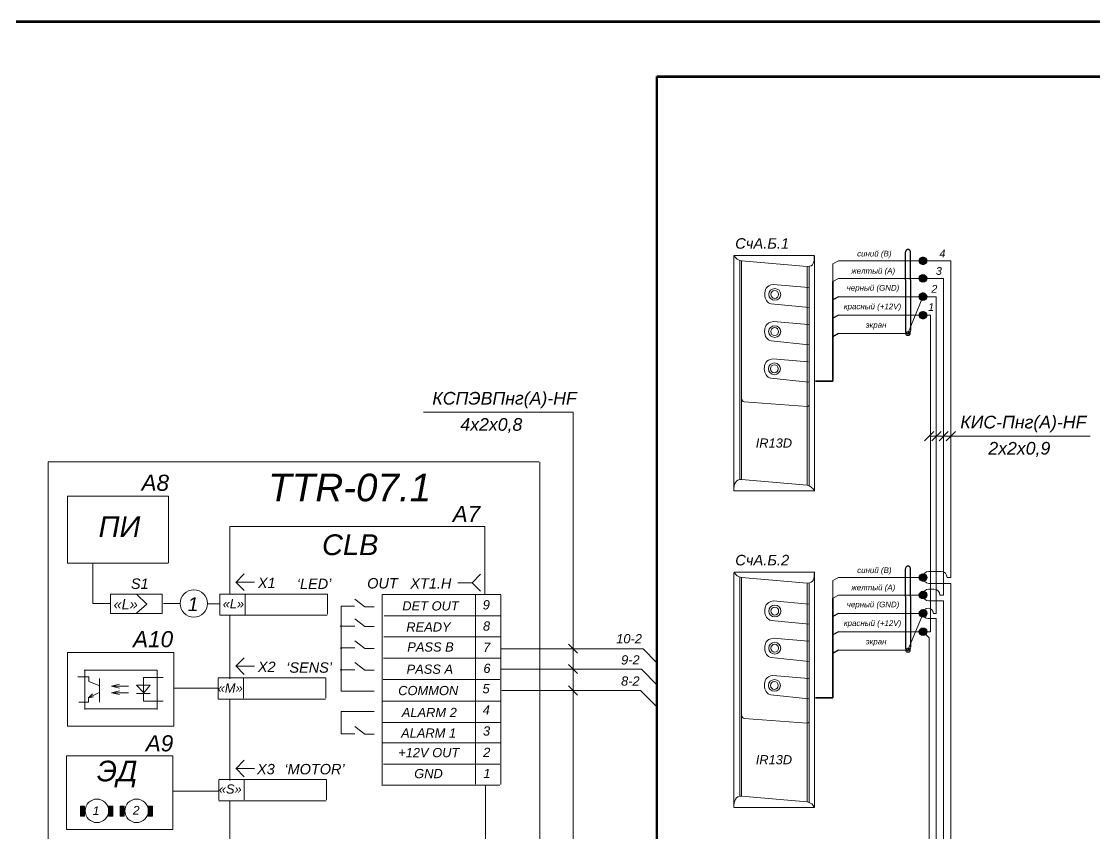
# Model space of a CAD drawing. Header units: millimetres. Extents: x -197802 to 287448, y -91833 to 122858.
# Drawn here: x 59158 to 84015, y 104050 to 122849 of the extents above; entities that cross this region are included whole.
import ezdxf

# ---------------------------------------------------------------- set-up
doc = ezdxf.new("R2010")
doc.units = ezdxf.units.MM
doc.linetypes.add('IMPORT-IMPORT-DASHED', pattern=[19.05, 12.7, -6.35])
doc.layers.add('СКУД', color=7, linetype='Continuous')
doc.styles.get("Standard").update_dxf_attribs({"font": 'arial.ttf'})

msp = doc.modelspace()

# ---------------------------------------------------------------- hatches: boundary and pattern name
at = {"layer": 'СКУД', "lineweight": 18, "true_color": 0x000000}
h = msp.add_hatch(dxfattribs=at)
h.set_pattern_fill('ANGLE', color=18, scale=0.8)
h.set_pattern_definition([(0, (59578.591, 153380.313), (0, 5.588), [4.064, -1.524]), (90, (59578.591, 153380.313), (-5.588, 3e-16), [4.064, -1.524])])
h.paths.add_polyline_path([(79954, 117308), (80041, 117308), (80128, 117308, -0.999967)])
h.paths.add_polyline_path([(80041, 117395, -0.414214), (80128, 117308), (80041, 117308)])
h.paths.add_polyline_path([(80041, 117395), (80041, 117308), (79954, 117308, -0.414233)])
h = msp.add_hatch(dxfattribs=at)
h.set_pattern_fill('ANGLE', color=18, scale=0.8)
h.set_pattern_definition([(0, (59578.591, 152974.0676), (0, 5.588), [4.064, -1.524]), (90, (59578.591, 152974.0676), (-5.588, 3e-16), [4.064, -1.524])])
h.paths.add_polyline_path([(79954, 116901), (80041, 116901), (80128, 116901, -0.999967)])
h.paths.add_polyline_path([(80041, 116989, -0.414214), (80128, 116901), (80041, 116901)])
h.paths.add_polyline_path([(80041, 116989), (80041, 116901), (79954, 116901, -0.414233)])
h = msp.add_hatch(dxfattribs=at)
h.set_pattern_fill('ANGLE', color=18, scale=0.8)
h.set_pattern_definition([(0, (59578.591, 152550.301), (0, 5.588), [4.064, -1.524]), (90, (59578.591, 152550.301), (-5.588, 3e-16), [4.064, -1.524])])
h.paths.add_polyline_path([(79954, 116478), (80041, 116478), (80128, 116478, -0.999967)])
h.paths.add_polyline_path([(80041, 116565, -0.414214), (80128, 116478), (80041, 116478)])
h.paths.add_polyline_path([(80041, 116565), (80041, 116478), (79954, 116478, -0.414233)])
h = msp.add_hatch(dxfattribs=at)
h.set_pattern_fill('ANGLE', color=18, scale=0.8)
h.set_pattern_definition([(0, (59578.591, 152122.761), (0, 5.588), [4.064, -1.524]), (90, (59578.591, 152122.761), (-5.588, 3e-16), [4.064, -1.524])])
h.paths.add_polyline_path([(79954, 116050), (80041, 116050), (80128, 116050, -0.999967)])
h.paths.add_polyline_path([(80041, 116137, -0.414214), (80128, 116050), (80041, 116050)])
h.paths.add_polyline_path([(80041, 116137), (80041, 116050), (79954, 116050, -0.414233)])
h = msp.add_hatch(dxfattribs=at)
h.set_pattern_fill('ANGLE', color=18, scale=0.8)
h.set_pattern_definition([(0, (48267.4876, 146049.8956), (0, 5.588), [4.064, -1.524]), (90, (48267.4876, 146049.8956), (-5.588, 3e-16), [4.064, -1.524])])
h.paths.add_polyline_path([(79955, 109977), (80042, 109977), (80129, 109977, -0.999967)])
h.paths.add_polyline_path([(80042, 110064, -0.414214), (80129, 109977), (80042, 109977)])
h.paths.add_polyline_path([(80042, 110064), (80042, 109977), (79955, 109977, -0.414233)])
h = msp.add_hatch(dxfattribs=at)
h.set_pattern_fill('ANGLE', color=18, scale=0.8)
h.set_pattern_definition([(0, (48267.4876, 145643.6504), (0, 5.588), [4.064, -1.524]), (90, (48267.4876, 145643.6504), (-5.588, 3e-16), [4.064, -1.524])])
h.paths.add_polyline_path([(79955, 109571), (80042, 109571), (80129, 109571, -0.999967)])
h.paths.add_polyline_path([(80042, 109658, -0.414214), (80129, 109571), (80042, 109571)])
h.paths.add_polyline_path([(80042, 109658), (80042, 109571), (79955, 109571, -0.414233)])
h = msp.add_hatch(dxfattribs=at)
h.set_pattern_fill('ANGLE', color=18, scale=0.8)
h.set_pattern_definition([(0, (48267.4876, 145219.8835), (0, 5.588), [4.064, -1.524]), (90, (48267.4876, 145219.8835), (-5.588, 3e-16), [4.064, -1.524])])
h.paths.add_polyline_path([(79955, 109147), (80042, 109147), (80129, 109147, -0.999967)])
h.paths.add_polyline_path([(80042, 109234, -0.414214), (80129, 109147), (80042, 109147)])
h.paths.add_polyline_path([(80042, 109234), (80042, 109147), (79955, 109147, -0.414233)])
h = msp.add_hatch(dxfattribs=at)
h.set_pattern_fill('ANGLE', color=18, scale=0.8)
h.set_pattern_definition([(0, (48267.4876, 144792.344), (0, 5.588), [4.064, -1.524]), (90, (48267.4876, 144792.344), (-5.588, 3e-16), [4.064, -1.524])])
h.paths.add_polyline_path([(79955, 108720), (80042, 108720), (80129, 108720, -0.999967)])
h.paths.add_polyline_path([(80042, 108807, -0.414214), (80129, 108720), (80042, 108720)])
h.paths.add_polyline_path([(80042, 108807), (80042, 108720), (79955, 108720, -0.414233)])
h = msp.add_hatch(color=18, dxfattribs=at)
h.dxf.hatch_style = 2
h.paths.add_polyline_path([(60622, 104452), (60523, 104452), (60523, 104685), (60622, 104685)])
h = msp.add_hatch(color=18, dxfattribs=at)
h.dxf.hatch_style = 2
h.paths.add_polyline_path([(61271, 104452), (61173, 104452), (61173, 104685), (61271, 104685)])
h = msp.add_hatch(color=18, dxfattribs=at)
h.dxf.hatch_style = 2
h.paths.add_polyline_path([(61540, 104452), (61442, 104452), (61442, 104685), (61540, 104685)])
h = msp.add_hatch(color=18, dxfattribs=at)
h.dxf.hatch_style = 2
h.paths.add_polyline_path([(62190, 104452), (62092, 104452), (62092, 104685), (62190, 104685)])

# ---------------------------------------------------------------- linework, layer by layer
at = {"layer": 'СКУД', "color": 7, "linetype": 'IMPORT-IMPORT-DASHED'}
for p, q in [((79634, 117245), (79634, 117507)), ((79752, 117242), (79752, 117504)), ((79634, 116866), (79634, 117245)), ((79752, 116866), (79752, 117242)), ((79634, 115845), (79634, 115685)), ((79752, 115845), (79752, 115699)), ((79752, 115699), (79752, 115695)), ((79635, 109915), (79635, 110177)), ((79753, 109912), (79753, 110173)), ((79635, 109536), (79635, 109915)), ((79753, 109535), (79753, 109912)), ((79635, 108515), (79635, 108355)), ((79753, 108515), (79753, 108368)), ((79753, 108368), (79753, 108365))]:
    msp.add_line(p, q, dxfattribs=at)
at = {"layer": 'СКУД', "color": 5, "lineweight": 18}
for p, q in [((78085, 117308), (77952, 117235)), ((78085, 117308), (77952, 117235)), ((77952, 117235), (77952, 116860)), ((77952, 117235), (77952, 116860)), ((77952, 117202), (77952, 116828)), ((80041, 117308), (78085, 117308)), ((80041, 117308), (80683, 117308)), ((80683, 117308), (80683, 117105)), ((80683, 117105), (80683, 110918)), ((78086, 109977), (77953, 109904)), ((78086, 109977), (77953, 109904)), ((80042, 109977), (78086, 109977)), ((80180, 110115), (80462, 110115)), ((80600, 109977), (80683, 109977)), ((80180, 109841), (80462, 109841)), ((80684, 109774), (80684, 99597))]:
    msp.add_line(p, q, dxfattribs=at)
at = {"layer": 'СКУД', "color": 40, "lineweight": 18, "true_color": 0xf8d731}
for p, q in [((78085, 116901), (77952, 116828)), ((79858, 116901), (80041, 116901)), ((80180, 109709), (80295, 109709)), ((78086, 109571), (77953, 109498)), ((79859, 109571), (80042, 109571)), ((80180, 109434), (80462, 109434)), ((80433, 109571), (80517, 109571)), ((80462, 109434), (80517, 109434)), ((80517, 109434), (80517, 109430)), ((80517, 109430), (80517, 100026))]:
    msp.add_line(p, q, dxfattribs=at)
at = {"layer": 'СКУД', "color": 18, "true_color": 0x000000}
for p, q in [((78085, 116478), (77952, 116405)), ((78086, 109147), (77953, 109074))]:
    msp.add_line(p, q, dxfattribs=at)
at = {"layer": 'СКУД', "color": 18, "lineweight": 18, "true_color": 0x000000}
for p, q in [((78085, 116478), (77952, 116405)), ((80041, 116478), (78085, 116478)), ((71936, 113801), (68468, 113801)), ((71936, 109666), (71936, 113801)), ((80289, 113355), (80077, 113143)), ((80460, 113355), (80248, 113143)), ((80627, 113355), (80415, 113143)), ((80794, 113355), (80582, 113143)), ((80183, 113249), (81597, 113249)), ((81597, 113249), (83008, 113249)), ((82503, 113249), (83914, 113249)), ((71936, 109300), (71936, 109666)), ((63755, 109583), (63755, 109592)), ((71936, 98198), (71936, 109300)), ((78086, 109147), (77953, 109074)), ((80042, 109147), (78086, 109147)), ((63755, 109112), (63755, 109102)), ((63755, 109102), (63757, 109102)), ((64339, 109122), (64339, 109102)), ((71830, 108434), (72042, 108222)), ((71830, 107963), (72042, 107751)), ((71830, 107465), (72042, 107252))]:
    msp.add_line(p, q, dxfattribs=at)
at = {"layer": 'СКУД', "color": 7, "lineweight": 18}
for p, q in [((80041, 116478), (79692, 115623)), ((77953, 109872), (77953, 109498)), ((80042, 109147), (79693, 108292))]:
    msp.add_line(p, q, dxfattribs=at)
at = {"layer": 'СКУД', "color": 241, "lineweight": 18, "true_color": 0xf7abae}
for p, q in [((80349, 116336), (80349, 111252)), ((80349, 111252), (80349, 109147)), ((80349, 109147), (80282, 109147)), ((80162, 109027), (80350, 109027)), ((80350, 109027), (80350, 109006)), ((80350, 109006), (80350, 100477))]:
    msp.add_line(p, q, dxfattribs=at)
at = {"layer": 'СКУД', "color": 1}
for p, q in [((78085, 116050), (77952, 115977)), ((78086, 108720), (77953, 108647))]:
    msp.add_line(p, q, dxfattribs=at)
at = {"layer": 'СКУД', "color": 1, "lineweight": 18}
for p, q in [((80041, 116050), (79858, 116050)), ((80041, 116050), (80212, 116050)), ((80212, 116050), (80212, 115909)), ((80212, 111419), (80212, 115909)), ((80212, 108720), (80212, 111419)), ((80042, 108720), (79859, 108720)), ((80042, 108720), (80212, 108720)), ((80183, 108578), (80183, 100898))]:
    msp.add_line(p, q, dxfattribs=at)
at = {"layer": 'СКУД', "color": 7}
for p, q in [((78085, 115623), (77952, 115549)), ((78086, 108292), (77953, 108219))]:
    msp.add_line(p, q, dxfattribs=at)
at = {"layer": 'СКУД', "lineweight": 53}
for points in [[(48606, 122849), (100075, 122849), (100075, 115774)], [(73879, 121575), (96928, 121575)]]:
    msp.add_lwpolyline(points, dxfattribs=at)
at = {"layer": 'СКУД', "color": 7, "lineweight": 50}
msp.add_lwpolyline([(73879, 98990), (73879, 121575)], dxfattribs=at)
at = {"layer": 'СКУД', "color": 7, "lineweight": 18}
for points in [[(75662, 111987), (75662, 117419)], [(77526, 117430), (75663, 117430)], [(77528, 111979), (77528, 117426)], [(75795, 112254), (75795, 117315)], [(75840, 112247), (75840, 117307)], [(77357, 117176), (75840, 117307)], [(77357, 112113), (77357, 117159)], [(77401, 112105), (77401, 117166)], [(77394, 116692), (76572, 116763)], [(77401, 116224), (76524, 116313)], [(77392, 115832), (76570, 115903)], [(78085, 115623), (79692, 115623)], [(77399, 115364), (76522, 115453)], [(77385, 114970), (76563, 115040)], [(77392, 114501), (76515, 114590)], [(77357, 113934), (75900, 114046)], [(77357, 112113), (75840, 112247)], [(77526, 111981), (75663, 111981)], [(75663, 104656), (75663, 110089)], [(77528, 110100), (75664, 110100)], [(75797, 104924), (75797, 109984)], [(75841, 104916), (75841, 109977)], [(77358, 109845), (75841, 109977)], [(77529, 104649), (77529, 110096)], [(77953, 109904), (77953, 109442)], [(77358, 104782), (77358, 109828)], [(77402, 104775), (77402, 109836)], [(77395, 109362), (76573, 109433)], [(77402, 108894), (76525, 108983)], [(77393, 108502), (76572, 108572)], [(78086, 108292), (79693, 108292)], [(77401, 108033), (76523, 108122)], [(77386, 107639), (76564, 107710)], [(77393, 107171), (76516, 107260)], [(77358, 106604), (75901, 106715)], [(77358, 104782), (75841, 104916)], [(77528, 104650), (75664, 104650)]]:
    msp.add_lwpolyline(points, dxfattribs=at)
at = {"layer": 'СКУД', "color": 5, "lineweight": 18}
for points in [[(78085, 117308), (79858, 117308)], [(80683, 110918), (80683, 109977)], [(78086, 109977), (79859, 109977)], [(80600, 109977), (80683, 109977)], [(80462, 109841), (80684, 109841), (80684, 109774)]]:
    msp.add_lwpolyline(points, dxfattribs=at)
at = {"layer": 'СКУД', "color": 40, "lineweight": 18, "true_color": 0xf8d731}
for points in [[(78085, 116901), (79858, 116901)], [(80041, 116901), (80517, 116901)], [(80517, 109571), (80517, 116901), (80516, 116901)], [(78086, 109571), (79859, 109571)]]:
    msp.add_lwpolyline(points, dxfattribs=at)
at = {"layer": 'СКУД', "color": 7, "linetype": 'IMPORT-IMPORT-DASHED'}
for points in [[(79634, 116866), (79634, 115845)], [(79752, 116866), (79752, 115845)], [(79635, 109536), (79635, 108515)], [(79753, 109535), (79753, 108515)]]:
    msp.add_lwpolyline(points, dxfattribs=at)
at = {"layer": 'СКУД', "color": 7, "lineweight": 35}
for points in [[(77952, 116405), (77952, 116828)], [(77952, 116394), (77952, 114524)], [(77950, 114524), (77554, 114524)], [(77953, 109074), (77953, 109498)], [(77953, 109063), (77953, 107194)], [(77951, 107194), (77555, 107194)]]:
    msp.add_lwpolyline(points, dxfattribs=at)
at = {"layer": 'СКУД', "color": 18, "lineweight": 18, "true_color": 0x000000}
for points in [[(78085, 116478), (79858, 116478)], [(59773, 112651), (71146, 112651)], [(59773, 101378), (59773, 112651)], [(71166, 91584), (71166, 112651)], [(60224, 111860), (60224, 110311)], [(60224, 111860), (62566, 111860)], [(62566, 111860), (62566, 110311)], [(63988, 111161), (63988, 109592)], [(63988, 111161), (69892, 111161)], [(69892, 111161), (69892, 109583)], [(60224, 110311), (62547, 110311)], [(60809, 110298), (60809, 109377)], [(64316, 110058), (64120, 109862)], [(64120, 109872), (64316, 109676)], [(69794, 110053), (69598, 109857)], [(64145, 109867), (64556, 109867)], [(69264, 109857), (69598, 109857)], [(69598, 109857), (69794, 109661)], [(60809, 109377), (61204, 109377)], [(61204, 109377), (61224, 109377)], [(61204, 109377), (61224, 109377)], [(61224, 109592), (61224, 109141)], [(61224, 109592), (62419, 109592)], [(61821, 109589), (62066, 109363)], [(62419, 109592), (62419, 109141)], [(62446, 109377), (62834, 109377)], [(66237, 109592), (63752, 109592)], [(63755, 109583), (63755, 109112)], [(64339, 109592), (64339, 109122)], [(66245, 109597), (66245, 109127)], [(66881, 109476), (67109, 109298), (67327, 109298)], [(67516, 109587), (67516, 105157)], [(67524, 109583), (70264, 109583)], [(69678, 109583), (69678, 105191)], [(70261, 109573), (70261, 105181)], [(61224, 109141), (62400, 109141)], [(62066, 109363), (61821, 109148)], [(62400, 109141), (62419, 109141)], [(63466, 109367), (63755, 109367)], [(67327, 107345), (66562, 107345), (66562, 109316), (66872, 109316)], [(78086, 109147), (79859, 109147)], [(66242, 109102), (63757, 109102)], [(63988, 109102), (63988, 107632)], [(66881, 109018), (67109, 108840), (67327, 108840)], [(67558, 109092), (70259, 109092)], [(66562, 108850), (66881, 108850)], [(66881, 108513), (67109, 108335), (67327, 108335)], [(67553, 108602), (70254, 108602)], [(60224, 108240), (60224, 106534)], [(60224, 108240), (62684, 108240)], [(62684, 108240), (62684, 106534)], [(66562, 108345), (66881, 108345)], [(73558, 108328), (70264, 108328)], [(64316, 108117), (64120, 107921)], [(64120, 107931), (64316, 107735)], [(64145, 107926), (64556, 107926)], [(66881, 108009), (67109, 107831), (67327, 107831)], [(67547, 108112), (70248, 108112)], [(60461, 107679), (60716, 107679)], [(62304, 107832), (60610, 107832)], [(60626, 107832), (60626, 106922)], [(60716, 107679), (60716, 107569)], [(60967, 107636), (60967, 107087)], [(61987, 107659), (62441, 107659)], [(61987, 107659), (61987, 107110)], [(62304, 107832), (62304, 106922)], [(66198, 107652), (63713, 107652)], [(63716, 107642), (63716, 107171)], [(64299, 107652), (64299, 107181)], [(66206, 107656), (66206, 107186)], [(66562, 107842), (66881, 107842)], [(73519, 107857), (70264, 107857)], [(60716, 107569), (60971, 107471)], [(61430, 107506), (61242, 107463)], [(61430, 107416), (61242, 107463)], [(61638, 107463), (61273, 107463)], [(61826, 107487), (62139, 107487)], [(61826, 107487), (61983, 107314)], [(62139, 107487), (61983, 107299)], [(62694, 107416), (63703, 107416)], [(67537, 107612), (70238, 107612)], [(60712, 107193), (60955, 107314)], [(60712, 107193), (60806, 107283)], [(60712, 107193), (60830, 107212)], [(60712, 107087), (60712, 107193)], [(61430, 107354), (61242, 107310)], [(61430, 107267), (61242, 107310)], [(61638, 107310), (61273, 107310)], [(61826, 107295), (62143, 107295)], [(66203, 107161), (63718, 107161)], [(63988, 107161), (63988, 105279)], [(73501, 107359), (70286, 107359)], [(60489, 107087), (60712, 107087)], [(62304, 106938), (60642, 106938)], [(61987, 107110), (62441, 107110)], [(67531, 107112), (70272, 107112)], [(66881, 106355), (66562, 106355), (66562, 106872), (67327, 106872)], [(60224, 106534), (62664, 106534)], [(62664, 106534), (62684, 106534)], [(66881, 106525), (67109, 106346), (67327, 106346)], [(67531, 106622), (70271, 106622)], [(67508, 106147), (70248, 106147)], [(60204, 105848), (60204, 104142)], [(60204, 105848), (62664, 105848)], [(62664, 105848), (62664, 104142)], [(64316, 105745), (64120, 105549)], [(67542, 105657), (70243, 105657)], [(64120, 105559), (64316, 105363)], [(64145, 105554), (64556, 105554)], [(66213, 105299), (63728, 105299)], [(63731, 105289), (63731, 104819)], [(64315, 105299), (64315, 104828)], [(66221, 105304), (66221, 104833)], [(67537, 105167), (70238, 105167)], [(69911, 105152), (69911, 101392)], [(62704, 105034), (62664, 105034)], [(62704, 105034), (63713, 105034)], [(60622, 104452), (60523, 104452), (60523, 104685), (60622, 104685), (60622, 104452)], [(61271, 104452), (61173, 104452), (61173, 104685), (61271, 104685), (61271, 104452)], [(61540, 104452), (61442, 104452), (61442, 104685), (61540, 104685), (61540, 104452)], [(62190, 104452), (62092, 104452), (62092, 104685), (62190, 104685), (62190, 104452)], [(66218, 104809), (63733, 104809)], [(63988, 104809), (63988, 103113)], [(60204, 104142), (62645, 104142)], [(62645, 104142), (62664, 104142)]]:
    msp.add_lwpolyline(points, dxfattribs=at)
at = {"layer": 'СКУД', "color": 241, "lineweight": 18, "true_color": 0xf7abae}
msp.add_lwpolyline([(80041, 116478), (80349, 116478), (80349, 116336)], dxfattribs=at)
at = {"layer": 'СКУД', "color": 1, "lineweight": 18}
for points in [[(78085, 116050), (79858, 116050)], [(78086, 108720), (79859, 108720)], [(80042, 108720), (80183, 108578)]]:
    msp.add_lwpolyline(points, dxfattribs=at)
at = {"layer": 'СКУД', "color": 7, "lineweight": 20}
for points in [[(73879, 108003), (73558, 108328)], [(73879, 107491), (73519, 107856)], [(73883, 106972), (73501, 107359)]]:
    msp.add_lwpolyline(points, dxfattribs=at)
at = {"layer": 'СКУД', "color": 18, "true_color": 0x000000}
for centre in [(80041, 117308), (80041, 116901), (80041, 116478), (80041, 116050), (80042, 109977), (80042, 109571), (80042, 109147), (80042, 108720)]:
    msp.add_circle(centre, 87.1, dxfattribs=at)
at = {"layer": 'СКУД', "color": 7, "lineweight": 18}
for centre in [(80041, 117308), (80041, 116901), (80041, 116478), (80041, 116050), (80042, 109977), (80042, 109571), (80042, 109147), (80042, 108720)]:
    msp.add_circle(centre, 29.7, dxfattribs=at)
at = {"layer": 'СКУД'}
for centre in [(79692, 115623), (79693, 108292)]:
    msp.add_circle(centre, 46.6, dxfattribs=at)
at = {"layer": 'СКУД', "color": 5, "lineweight": 18}
for centre, start, end in [((80180, 109977), 90, 180), ((80180, 109978), 180, 270), ((80462, 109977), 0, 90)]:
    msp.add_arc(centre, 138, start, end, dxfattribs=at)
at = {"layer": 'СКУД', "color": 40, "lineweight": 18, "true_color": 0xf8d731}
for centre, start, end in [((80180, 109571), 90, 180), ((80295, 109571), 0, 90), ((80180, 109572), 180, 270)]:
    msp.add_arc(centre, 138, start, end, dxfattribs=at)
at = {"layer": 'СКУД', "color": 241, "lineweight": 18, "true_color": 0xf7abae}
for start, end in [(0, 180), (180, 270)]:
    msp.add_arc((80162, 109147), 120, start, end, dxfattribs=at)
at = {"layer": 'СКУД', "color": 7, "linetype": 'IMPORT-IMPORT-DASHED'}
for points in [[(79752, 117504), (79753, 117593), (79640, 117589), (79634, 117507)], [(79634, 115685), (79636, 115600), (79746, 115604), (79752, 115685)], [(79753, 110173), (79754, 110262), (79642, 110259), (79635, 110177)], [(79635, 108355), (79637, 108269), (79747, 108274), (79753, 108355)]]:
    msp.add_open_spline(points, degree=3, dxfattribs=at)
at = {"layer": 'СКУД', "color": 7, "lineweight": 18}
for points in [[(75663, 117430), (75710, 117362), (75747, 117321), (75851, 117310)], [(77524, 117428), (77524, 117291), (77516, 117172), (77364, 117179)], [(76375, 116529), (76375, 116636), (76405, 116737), (76572, 116763)], [(76375, 116529), (76375, 116426), (76435, 116328), (76524, 116313)], [(76373, 115668), (76373, 115775), (76403, 115877), (76570, 115903)], [(76373, 115668), (76373, 115566), (76433, 115468), (76522, 115453)], [(76366, 114806), (76366, 114913), (76396, 115014), (76563, 115040)], [(76366, 114806), (76366, 114703), (76425, 114605), (76515, 114590)], [(75847, 114105), (75847, 114072), (75871, 114046), (75900, 114046)], [(77401, 113964), (77401, 113948), (77381, 113934), (77357, 113934)], [(75658, 111983), (75658, 112135), (75699, 112250), (75840, 112247)], [(77528, 111979), (77476, 112053), (77461, 112087), (77357, 112113)], [(75664, 110100), (75711, 110031), (75748, 109990), (75852, 109979)], [(77525, 110098), (77525, 109960), (77518, 109842), (77365, 109849)], [(76376, 109199), (76376, 109305), (76406, 109407), (76573, 109433)], [(76376, 109199), (76376, 109096), (76436, 108998), (76525, 108983)], [(76375, 108338), (76375, 108445), (76404, 108546), (76572, 108572)], [(76375, 108338), (76375, 108235), (76434, 108137), (76523, 108122)], [(76367, 107476), (76367, 107582), (76397, 107684), (76564, 107710)], [(76367, 107476), (76367, 107373), (76427, 107275), (76516, 107260)], [(75849, 106775), (75849, 106742), (75872, 106715), (75901, 106715)], [(77402, 106634), (77402, 106617), (77382, 106604), (77358, 106604)], [(75659, 104652), (75659, 104804), (75700, 104920), (75841, 104916)], [(77529, 104649), (77477, 104723), (77462, 104756), (77358, 104782)]]:
    msp.add_open_spline(points, degree=3, dxfattribs=at)
for points in [[(76468, 116531), (76468, 116456), (76531, 116395), (76608, 116395), (76685, 116395), (76747, 116456), (76747, 116531), (76747, 116606), (76685, 116666), (76608, 116666), (76531, 116666), (76468, 116606), (76468, 116531)], [(76518, 116531), (76518, 116479), (76558, 116438), (76608, 116438), (76657, 116438), (76697, 116479), (76697, 116531), (76697, 116582), (76657, 116624), (76608, 116624), (76558, 116624), (76518, 116582), (76518, 116531)], [(76466, 115670), (76466, 115595), (76529, 115535), (76606, 115535), (76683, 115535), (76745, 115595), (76745, 115670), (76745, 115745), (76683, 115806), (76606, 115806), (76529, 115806), (76466, 115745), (76466, 115670)], [(76517, 115670), (76517, 115619), (76557, 115577), (76606, 115577), (76655, 115577), (76695, 115619), (76695, 115670), (76695, 115722), (76655, 115763), (76606, 115763), (76557, 115763), (76517, 115722), (76517, 115670)], [(76459, 114808), (76459, 114733), (76521, 114672), (76598, 114672), (76675, 114672), (76738, 114733), (76738, 114808), (76738, 114883), (76675, 114944), (76598, 114944), (76521, 114944), (76459, 114883), (76459, 114808)], [(76509, 114808), (76509, 114757), (76549, 114715), (76598, 114715), (76648, 114715), (76688, 114757), (76688, 114808), (76688, 114859), (76648, 114901), (76598, 114901), (76549, 114901), (76509, 114859), (76509, 114808)], [(76469, 109200), (76469, 109125), (76532, 109065), (76609, 109065), (76686, 109065), (76748, 109125), (76748, 109200), (76748, 109275), (76686, 109336), (76609, 109336), (76532, 109336), (76469, 109275), (76469, 109200)], [(76520, 109200), (76520, 109149), (76560, 109107), (76609, 109107), (76658, 109107), (76698, 109149), (76698, 109200), (76698, 109252), (76658, 109293), (76609, 109293), (76560, 109293), (76520, 109252), (76520, 109200)], [(76468, 108340), (76468, 108265), (76530, 108204), (76607, 108204), (76684, 108204), (76746, 108265), (76746, 108340), (76746, 108415), (76684, 108476), (76607, 108476), (76530, 108476), (76468, 108415), (76468, 108340)], [(76518, 108340), (76518, 108289), (76558, 108247), (76607, 108247), (76656, 108247), (76696, 108289), (76696, 108340), (76696, 108391), (76656, 108433), (76607, 108433), (76558, 108433), (76518, 108391), (76518, 108340)], [(76460, 107477), (76460, 107403), (76523, 107342), (76600, 107342), (76677, 107342), (76739, 107403), (76739, 107477), (76739, 107552), (76677, 107613), (76600, 107613), (76523, 107613), (76460, 107552), (76460, 107477)], [(76510, 107477), (76510, 107426), (76550, 107385), (76600, 107385), (76649, 107385), (76689, 107426), (76689, 107477), (76689, 107529), (76649, 107570), (76600, 107570), (76550, 107570), (76510, 107529), (76510, 107477)]]:
    msp.add_open_spline(points, degree=3, knots=[0, 0, 0, 0, 1, 1, 1, 2, 2, 2, 3, 3, 3, 4, 4, 4, 4], dxfattribs=at)
at = {"layer": 'СКУД', "color": 18, "lineweight": 18, "true_color": 0x000000}
for points in [[(63466, 109377), (63466, 109202), (63324, 109060), (63150, 109060), (62975, 109060), (62834, 109202), (62834, 109377), (62834, 109551), (62975, 109693), (63150, 109693), (63324, 109693), (63466, 109551), (63466, 109377)], [(66573, 108850), (66573, 108845), (66568, 108840), (66562, 108840), (66555, 108840), (66550, 108845), (66550, 108850), (66550, 108856), (66555, 108860), (66562, 108860), (66568, 108860), (66573, 108856), (66573, 108850)], [(66573, 108345), (66573, 108340), (66568, 108335), (66562, 108335), (66555, 108335), (66550, 108340), (66550, 108345), (66550, 108351), (66555, 108355), (66562, 108355), (66568, 108355), (66573, 108351), (66573, 108345)], [(66573, 107842), (66573, 107836), (66568, 107832), (66562, 107832), (66555, 107832), (66550, 107836), (66550, 107842), (66550, 107847), (66555, 107851), (66562, 107851), (66568, 107851), (66573, 107847), (66573, 107842)], [(61178, 104575), (61178, 104425), (61056, 104303), (60906, 104303), (60756, 104303), (60634, 104425), (60634, 104575), (60634, 104725), (60756, 104847), (60906, 104847), (61056, 104847), (61178, 104725), (61178, 104575)], [(62097, 104575), (62097, 104425), (61975, 104303), (61825, 104303), (61674, 104303), (61553, 104425), (61553, 104575), (61553, 104725), (61674, 104847), (61825, 104847), (61975, 104847), (62097, 104725), (62097, 104575)]]:
    msp.add_open_spline(points, degree=3, knots=[0, 0, 0, 0, 1, 1, 1, 2, 2, 2, 3, 3, 3, 4, 4, 4, 4], dxfattribs=at)

# ---------------------------------------------------------------- texts
at = {"layer": 'СКУД', "color": 7}
for s, insert, char_height, attachment_point in [('{\\fArial|b0|i1|c204|p34;СчА.Б.1}', (76941, 117585), 243.74, 9), ('\\fArial|b0|i1|c0|p34;\\W1;синий (B)', (79311, 117369), 131.44, 9), ('\\fArial|b0|i1|c0|p34;\\W1;4', (80422, 117390), 178.65, 7), ('\\fArial|b0|i1|c0|p34;\\W1;желтый (A)', (79397, 116971), 131.44, 9), ('\\fArial|b0|i1|c0|p34;\\W1;3', (80340, 116981), 178.65, 7), ('\\fArial|b0|i1|c0|p34;\\W1;черный (GND)', (79493, 116578), 131.44, 9), ('\\fArial|b0|i1|c0|p34;\\W1;2', (80235, 116570), 178.65, 7), ('\\fArial|b0|i1|c0|p34;\\W1;красный (+12V)', (79536, 116146), 131.44, 9), ('\\fArial|b0|i1|c0|p34;\\W1;1', (80161, 116149), 178.65, 7), ('{\\fArial|b0|i1|c204|p34;экран}', (79195, 115718), 131.44, 9), ('{\\fArial|b0|i1|c204|p34;КСПЭВПнг(А)-HF}', (68676, 113891), 293.39, 7), ('{\\fArial|b0|i1|c204|p34;4х2х0,8}', (69325, 113319), 293.39, 7), ('{\\fArial|b0|i1|c204|p34;КИC-Пнг(А)-HF}', (80906, 113339), 293.39, 7), ('{\\fArial|b0|i1|c204|p34;IR13D}', (77008, 112980), 212.33, 9), ('{\\fArial|b0|i1|c204|p34;2х2х0,9}', (81555, 112767), 293.39, 7), ('{\\fArial|b0|i1|c204|p34;СчА.Б.2}', (76942, 110254), 243.74, 9), ('\\fArial|b0|i1|c0|p34;\\W1;синий (B)', (79312, 110039), 131.44, 9), ('\\fArial|b0|i1|c0|p34;\\W1;желтый (A)', (79399, 109641), 131.44, 9), ('\\fArial|b0|i1|c0|p34;\\W1;черный (GND)', (79494, 109248), 131.44, 9), ('\\fArial|b0|i1|c0|p34;\\W1;красный (+12V)', (79537, 108815), 131.44, 9), ('{\\fArial|b0|i1|c204|p34;10-2}', (72935, 108450), 213.3, 7), ('{\\fArial|b0|i1|c204|p34;экран}', (79196, 108388), 131.44, 9), ('{\\fArial|b0|i1|c204|p34;9-2}', (73048, 107960), 213.3, 7), ('{\\fArial|b0|i1|c204|p34;8-2}', (73047, 107470), 213.3, 7), ('{\\fArial|b0|i1|c204|p34;IR13D}', (77009, 105649), 212.33, 9)]:
    msp.add_mtext(s, dxfattribs=dict(at, insert=insert, char_height=char_height, attachment_point=attachment_point))
at = {"layer": 'СКУД', "color": 18, "lineweight": 18, "true_color": 0x000000, "attachment_point": 7}
for s, insert, char_height in [('\\fArial|b0|i1|c0|p34;\\W1;A8', (61939, 111978), 373.27), ('{\\fArial|b0|i1|c204|p34;TTR-07.1}', (64873, 111731), 639.89), ('\\fArial|b0|i1|c0|p34;\\W1;A7', (69147, 111259), 373.27), ('\\fArial|b0|i1|c0|p34;\\W1;ПИ', (60945, 110915), 479.92), ('\\fArial|b0|i1|c0|p34;\\W1;CLB', (66121, 110488), 479.92), ('\\fArial|b0|i1|c0|p34;\\W1;S1', (61694, 109710), 239.96), ('\\fArial|b0|i1|c0|p34;\\W1;X1', (64635, 109730), 239.96), ('\\fArial|b0|i1|c0|p34;\\W1;‘LED’', (65536, 109710), 239.96), ('\\fArial|b0|i1|c0|p34;\\W1;OUT', (67167, 109720), 239.96), ('\\fArial|b0|i1|c0|p34;\\W1;XT1.H', (68166, 109720), 239.96), ('\\fArial|b0|i1|c0|p34;\\W1;«L»', (61292, 109239), 239.96), ('\\fArial|b0|i1|c0|p34;\\W1;1', (63008, 109200), 319.95), ('\\fArial|b0|i1|c0|p34;\\W1;«L»', (63819, 109264), 213.3), ('\\fArial|b0|i1|c0|p34;\\W1;DET OUT', (67980, 109210), 213.3), ('\\fArial|b0|i1|c0|p34;\\W1;9', (69843, 109235), 213.3), ('\\fArial|b0|i1|c0|p34;\\W1;READY', (68073, 108725), 213.3), ('\\fArial|b0|i1|c0|p34;\\W1;8', (69848, 108744), 213.3), ('\\fArial|b0|i1|c0|p34;\\W1;A10', (61743, 108357), 373.27), ('\\fArial|b0|i1|c0|p34;\\W1;PASS B', (68095, 108259), 213.3), ('\\fArial|b0|i1|c0|p34;\\W1;7', (69853, 108254), 213.3), ('\\fArial|b0|i1|c0|p34;\\W1;X2', (64635, 107789), 239.96), ('\\fArial|b0|i1|c0|p34;\\W1;‘SENS’', (65291, 107769), 239.96), ('\\fArial|b0|i1|c0|p34;\\W1;PASS A', (68079, 107745), 213.3), ('\\fArial|b0|i1|c0|p34;\\W1;6', (69858, 107764), 213.3), ('\\fArial|b0|i1|c0|p34;\\W1;«M»', (63703, 107313), 213.3), ('\\fArial|b0|i1|c0|p34;\\W1;COMMON', (67885, 107250), 213.3), ('\\fArial|b0|i1|c0|p34;\\W1;5', (69838, 107294), 213.3), ('\\fArial|b0|i1|c0|p34;\\W1;ALARM 2', (67968, 106745), 213.3), ('\\fArial|b0|i1|c0|p34;\\W1;4', (69843, 106804), 213.3), ('\\fArial|b0|i1|c0|p34;\\W1;ALARM 1', (67952, 106269), 213.3), ('\\fArial|b0|i1|c0|p34;\\W1;3', (69848, 106314), 213.3), ('\\fArial|b0|i1|c0|p34;\\W1;A9', (62037, 105946), 373.27), ('\\fArial|b0|i1|c0|p34;\\W1;+12V OUT', (67885, 105814), 213.3), ('\\fArial|b0|i1|c0|p34;\\W1;2', (69853, 105823), 213.3), ('\\fArial|b0|i1|c0|p34;\\W1;ЭД', (60905, 105118), 479.92), ('\\fArial|b0|i1|c0|p34;\\W1;X3', (64615, 105417), 239.96), ('\\fArial|b0|i1|c0|p34;\\W1;‘MOTOR’', (65249, 105417), 239.96), ('\\fArial|b0|i1|c0|p34;\\W1;GND', (68256, 105328), 213.3), ('\\fArial|b0|i1|c0|p34;\\W1;1', (69858, 105333), 213.3), ('\\fArial|b0|i1|c0|p34;\\W1;«S»', (63729, 104971), 213.3), ('\\fArial|b0|i1|c0|p34;\\W1;1', (60808, 104477), 199.97), ('\\fArial|b0|i1|c0|p34;\\W1;2', (61739, 104489), 199.97)]:
    msp.add_mtext(s, dxfattribs=dict(at, insert=insert, char_height=char_height))

doc.saveas('drawing.dxf')
